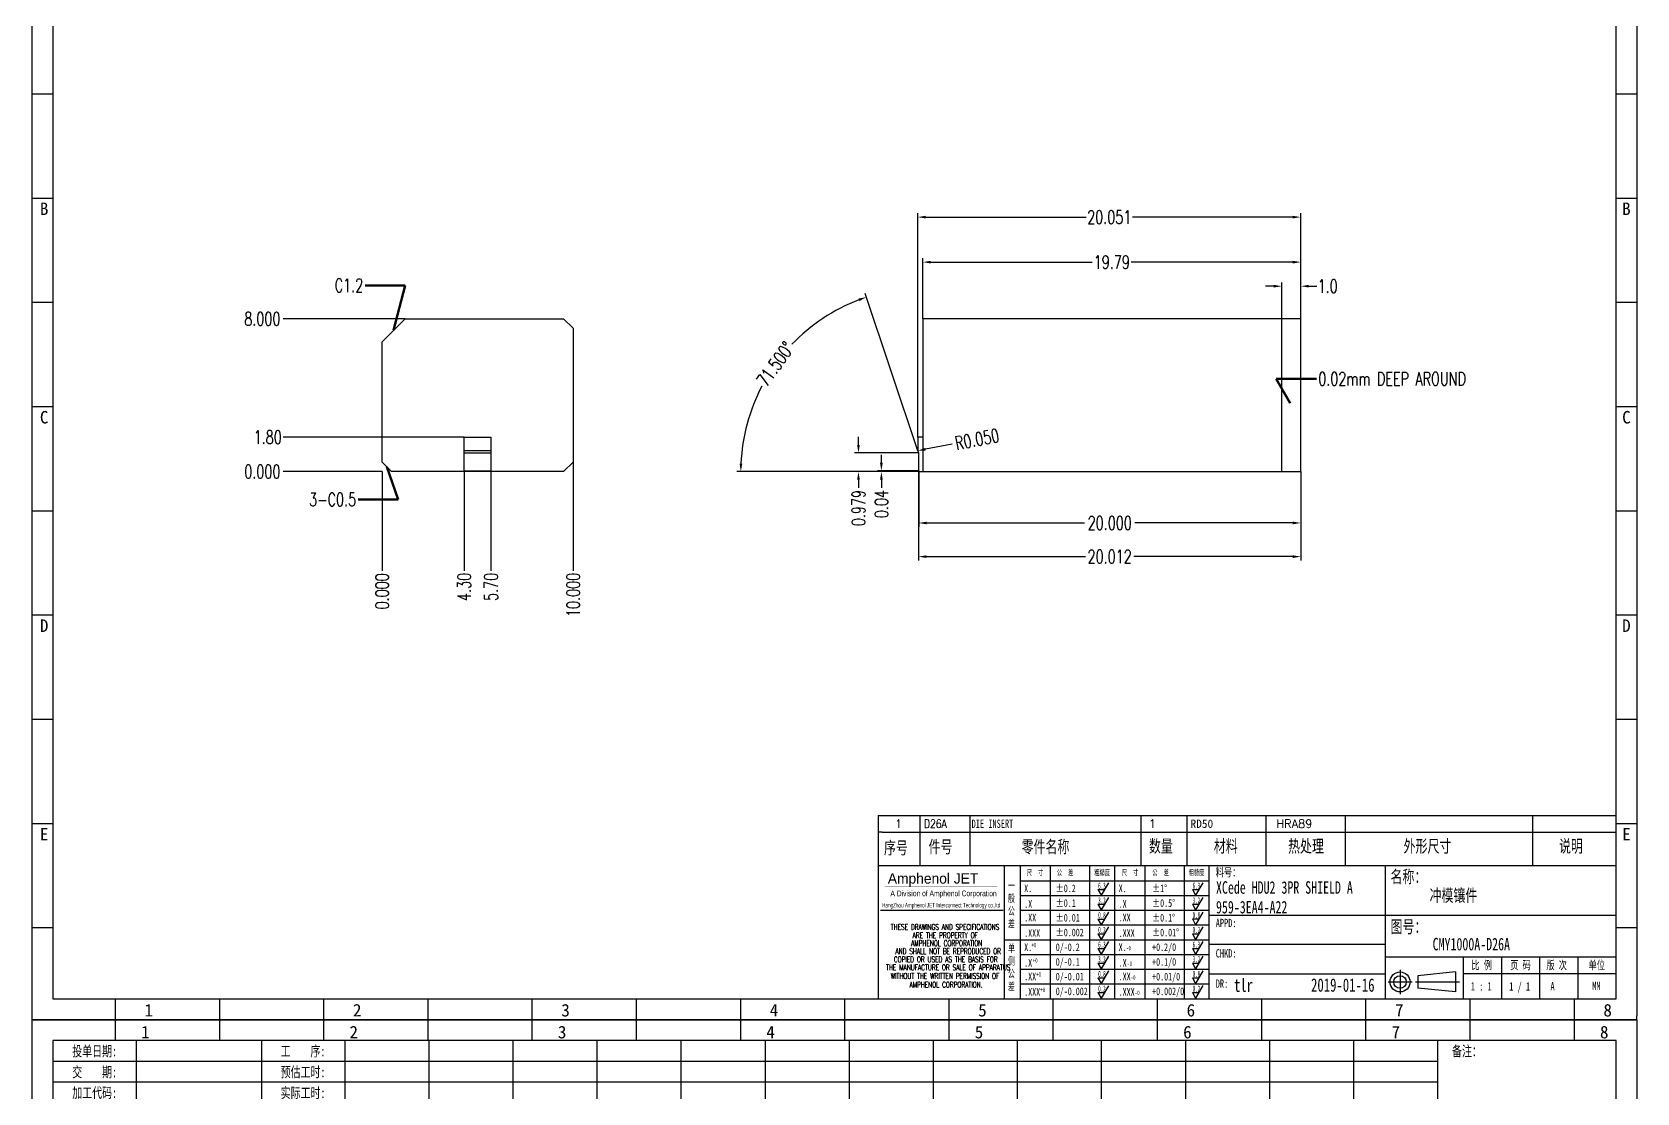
# Model space of a CAD drawing. Header units: millimetres. Extents: x -2852 to 5627, y -2271 to 1849.
# Drawn here: x -2097.1 to -2013.1, y 47.3 to 102.8 of the extents above; entities that cross this region are included whole.
import ezdxf
from ezdxf.enums import TextEntityAlignment as Align

# ---------------------------------------------------------------- set-up
doc = ezdxf.new("R2010")
doc.units = ezdxf.units.MM
doc.header["$PDSIZE"] = 3
for name, color, linetype in [('1', 7, 'Continuous'), ('41', 1, 'Continuous'), ('D03', 7, 'Continuous')]:
    doc.layers.add(name, color=color, linetype=linetype)
doc.styles.add('CH', font='仿宋_GB2312_0.ttf')
doc.styles.add('jet02', font='simplex.shx', dxfattribs={"width": 0.7})
doc.styles.add('SIMPLEX', font='SIMPLEX')
doc.styles.get("Standard").update_dxf_attribs({"font": '仿宋_GB2312_0.ttf', "width": 0.7})
doc.styles.add('TEXTSTYLE_1', font='TRIUMB.TTF')
doc.styles.add('TEXTSTYLE_2', font='TRIUM.TTF')
doc.styles.add('tk', font='', dxfattribs={"width": 0.7})
doc.styles.add('tk 2', font='仿宋_GB2312_0.ttf', dxfattribs={"width": 0.65})
doc.styles.add('tk 4', font='simplex.shx', dxfattribs={"width": 0.65, "bigfont": 'bigfont.shx'})
doc.styles.get('tk').set_extended_font_data('NSimSun')
doc.dimstyles.new('jet02', dxfattribs={"dimtxt": 3.5, "dimasz": 2.1, "dimexe": 1, "dimexo": 0, "dimgap": 0.5, "dimtad": 0, "dimtoh": 1, "dimdec": 3, "dimzin": 9, "dimdsep": 46, "dimtxsty": 'jet02', "dimcen": 0, "dimclrt": 256, "dimazin": 2, "dimtfac": 1, "dimtdec": 3, "dimtofl": 0, "dimtmove": 0, "dimatfit": 1, "dimfxl": 0, "dimarcsym": 0})

# ---------------------------------------------------------------- blocks, each defined once
blk = doc.blocks.new('A3-N')
at = {"layer": '1', "color": 1}
for p, q in [((0, 0), (0, 296.73)), ((0, 296.73), (420, 296.73)), ((21.82, 291.27), (21.82, 296.73)), ((49.09, 291.27), (49.09, 296.73)), ((76.36, 291.27), (76.36, 296.73)), ((103.64, 291.27), (103.64, 296.73)), ((103.64, 291.27), (103.64, 296.73)), ((103.64, 291.27), (103.64, 296.73)), ((130.91, 291.27), (130.91, 296.73)), ((158.18, 291.27), (158.18, 296.73)), ((185.45, 291.27), (185.45, 296.73)), ((212.73, 291.27), (212.73, 296.73)), ((240, 291.27), (240, 296.73)), ((267.27, 291.27), (267.27, 296.73)), ((294.55, 291.27), (294.55, 296.73)), ((321.82, 291.27), (321.82, 296.73)), ((349.09, 291.27), (349.09, 296.73)), ((376.36, 291.27), (376.36, 296.73)), ((403.64, 291.27), (403.64, 296.73)), ((420, 296.73), (420, 1)), ((5.45, 269.45), (0, 269.45)), ((420, 269.45), (414.55, 269.45)), ((5.45, 242.18), (0, 242.18)), ((420, 242.18), (414.55, 242.18)), ((5.45, 214.91), (0, 214.91)), ((420, 214.91), (414.55, 214.91)), ((5.45, 187.64), (0, 187.64)), ((420, 187.64), (414.55, 187.64)), ((5.45, 160.36), (0, 160.36)), ((420, 160.36), (414.55, 160.36)), ((5.45, 133.09), (0, 133.09)), ((420, 133.09), (414.55, 133.09)), ((5.45, 105.82), (0, 105.82)), ((420, 105.82), (414.55, 105.82)), ((5.45, 78.55), (0, 78.55)), ((420, 78.55), (414.55, 78.55)), ((5.45, 51.27), (0, 51.27)), ((420, 51.27), (414.55, 51.27)), ((222.45, 49.09), (221.45, 49.09)), ((221.45, 49.09), (221.45, 40.36)), ((222.45, 49.09), (414.55, 49.09)), ((232.36, 49.09), (232.36, 40.36)), ((245.45, 49.09), (245.45, 40.36)), ((290.18, 49.09), (290.18, 40.36)), ((302.18, 49.09), (302.18, 40.36)), ((322.91, 49.09), (322.91, 40.36)), ((343.64, 49.09), (343.64, 40.36)), ((392.73, 40.36), (392.73, 49.09)), ((258.55, 40.36), (258.55, 5.44)), ((266.45, 40.36), (266.45, 5.44)), ((276.78, 40.36), (276.78, 5.45)), ((291.18, 40.36), (291.18, 5.45)), ((301.51, 40.37), (301.51, 5.46)), ((308.01, 40.36), (308.01, 5.45)), ((354.09, 40.36), (354.09, 5.45)), ((308.01, 32.39), (258.55, 32.39)), ((308.01, 28.54), (258.55, 28.54)), ((414.55, 27.27), (308.01, 27.27)), ((5.45, 24), (0, 24)), ((308.01, 24.69), (258.55, 24.69)), ((420, 24), (414.55, 24)), ((308.01, 16.99), (258.55, 16.99)), ((354.09, 19.63), (308.01, 19.63)), ((308.01, 13.14), (258.55, 13.14)), ((414.55, 16.36), (354.09, 16.36)), ((374.55, 16.36), (374.55, 5.45)), ((384.55, 16.36), (384.55, 5.45)), ((394.55, 16.36), (394.55, 5.45)), ((404.55, 16.36), (404.55, 5.45)), ((308.01, 9.29), (258.55, 9.29)), ((308.01, 11.99), (354.09, 11.99)), ((372.51, 12.49), (362.69, 11.5)), ((362.69, 11.5), (362.69, 8.23)), ((372.51, 12.49), (372.51, 7.25)), ((414.55, 12), (374.55, 12)), ((21.82, 0), (21.82, 5.45)), ((49.09, 0), (49.09, 5.45)), ((76.36, 0), (76.36, 5.45)), ((103.64, 0), (103.64, 5.45)), ((130.91, 0), (130.91, 5.45)), ((158.18, 0), (158.18, 5.45)), ((185.45, 0), (185.45, 5.45)), ((212.73, 0), (212.73, 5.45)), ((240, 0), (240, 5.45)), ((267.27, 0), (267.27, 5.45)), ((294.55, 0), (294.55, 5.45)), ((321.82, 0), (321.82, 5.45)), ((349.09, 0), (349.09, 5.45)), ((372.51, 7.25), (362.69, 8.23)), ((376.36, 0), (376.36, 5.45)), ((403.64, 0), (403.64, 5.45)), ((1, 0), (0, 0)), ((420, 0), (1, 0)), ((420, 0), (420, 1))]:
    blk.add_line(p, q, dxfattribs=at)
at = {"layer": '1'}
for p, q in [((414.55, 278.18), (414.55, 284.73)), ((221.45, 40.36), (221.45, 5.45)), ((221.45, 40.36), (414.55, 40.36)), ((221.45, 40.36), (414.55, 40.36)), ((254.41, 40.36), (254.41, 5.45)), ((283.28, 40.36), (283.28, 5.45)), ((308.01, 36.24), (258.55, 36.24)), ((222.08, 28.67), (254.12, 28.67)), ((308.01, 20.84), (254.41, 20.84))]:
    blk.add_line(p, q, dxfattribs=at)
at = {"layer": '1', "color": 1, "ltscale": 0.05}
for p, q in [((278.93, 34.04), (279.79, 32.56)), ((278.93, 34.04), (280.65, 34.04)), ((281.68, 35.84), (279.79, 32.56)), ((303.66, 34.05), (304.52, 32.56)), ((303.66, 34.05), (305.38, 34.05)), ((306.41, 35.84), (304.52, 32.56)), ((278.93, 30.19), (279.79, 28.71)), ((278.93, 30.19), (280.65, 30.19)), ((281.68, 31.99), (279.79, 28.71)), ((303.66, 30.2), (305.38, 30.2)), ((303.66, 30.2), (304.52, 28.71)), ((306.41, 31.99), (304.52, 28.71)), ((278.93, 26.34), (279.79, 24.86)), ((278.93, 26.34), (280.65, 26.34)), ((281.68, 28.14), (279.79, 24.86)), ((303.66, 26.35), (304.52, 24.86)), ((303.66, 26.35), (305.38, 26.35)), ((306.41, 28.14), (304.52, 24.86)), ((278.93, 22.49), (280.65, 22.49)), ((278.93, 22.49), (279.79, 21.01)), ((281.68, 24.29), (279.79, 21.01)), ((303.66, 22.5), (305.38, 22.5)), ((303.66, 22.5), (304.52, 21.01)), ((306.41, 24.29), (304.52, 21.01)), ((278.93, 18.66), (279.79, 17.17)), ((278.93, 18.66), (280.65, 18.66)), ((281.68, 20.45), (279.79, 17.17)), ((303.66, 18.66), (304.52, 17.18)), ((303.66, 18.66), (305.38, 18.66)), ((306.41, 20.46), (304.52, 17.18)), ((278.93, 14.81), (280.65, 14.81)), ((278.93, 14.81), (279.79, 13.32)), ((281.68, 16.6), (279.79, 13.32)), ((281.68, 12.75), (279.79, 9.47)), ((303.66, 14.81), (305.38, 14.81)), ((303.66, 14.81), (304.52, 13.33)), ((306.41, 16.61), (304.52, 13.33)), ((306.41, 12.76), (304.52, 9.48)), ((278.93, 10.96), (279.79, 9.47)), ((278.93, 10.96), (280.65, 10.96)), ((281.68, 8.9), (279.79, 5.62)), ((303.66, 10.96), (304.52, 9.48)), ((303.66, 10.96), (305.38, 10.96)), ((306.41, 8.91), (304.52, 5.63)), ((278.93, 7.11), (279.79, 5.62)), ((278.93, 7.11), (280.65, 7.11)), ((303.66, 7.11), (305.38, 7.11)), ((303.66, 7.11), (304.52, 5.63))]:
    blk.add_line(p, q, dxfattribs=at)
at = {"layer": '1', "color": 1, "ltscale": 0.1}
for p, q in [((358.01, 13.02), (358.01, 6.71)), ((354.86, 9.87), (361.17, 9.87)), ((362.03, 9.87), (373.54, 9.87))]:
    blk.add_line(p, q, dxfattribs=at)
at = {"layer": '1'}
blk.add_lwpolyline([(221.45, 5.45), (414.55, 5.45), (414.55, 291.27), (5.45, 291.27), (5.45, 5.45), (414.55, 5.45)], dxfattribs=at)
at = {"layer": '1', "color": 7, "linetype": 'Continuous', "const_width": 0.123}
blk.add_lwpolyline([(223.11, 34.74), (252.6, 34.76)], dxfattribs=at)
at = {"layer": '1', "color": 1}
for radius in [2.62, 1.64]:
    blk.add_circle((358.01, 9.87), radius, dxfattribs=at)
at = {"layer": '41'}
for p, q in [((27.27, 291.27), (27.27, 269.45)), ((60, 291.27), (60, 269.45)), ((81.82, 291.27), (81.82, 269.45)), ((103.82, 291.27), (103.82, 269.45)), ((125.82, 291.27), (125.82, 269.45)), ((147.82, 291.27), (147.82, 269.45)), ((169.82, 291.27), (169.82, 269.45)), ((191.82, 291.27), (191.82, 269.45)), ((213.82, 291.27), (213.82, 269.45)), ((235.82, 291.27), (235.82, 269.45)), ((257.82, 291.27), (257.82, 269.45)), ((279.82, 291.27), (279.82, 269.45)), ((301.82, 291.27), (301.82, 269.45)), ((323.82, 291.27), (323.82, 269.45)), ((345.82, 291.27), (345.82, 269.45)), ((367.82, 291.27), (367.82, 269.45)), ((367.82, 285.82), (5.45, 285.82)), ((367.82, 280.36), (5.45, 280.36)), ((367.82, 274.91), (5.45, 274.91)), ((414.55, 269.45), (5.45, 269.45))]:
    blk.add_line(p, q, dxfattribs=at)
at = {"layer": '1', "color": 1}
for s, p in [('1', (29.64, 295.11)), ('2', (84.18, 295.11)), ('3', (138.73, 295.11)), ('4', (193.27, 295.11)), ('5', (247.82, 295.11)), ('6', (302.36, 295.11)), ('7', (356.91, 295.11)), ('8', (411.45, 295.11)), ('1', (30.53, 4.11)), ('2', (85.08, 4.11)), ('3', (139.62, 4.11)), ('4', (194.17, 4.11)), ('5', (248.72, 4.11)), ('6', (303.26, 4.11)), ('7', (357.81, 4.11)), ('8', (412.35, 4.11))]:
    blk.add_text(s, height=3.27, dxfattribs=at).set_placement(p, align=Align.TOP_CENTER)
at = {"layer": '1', "style": 'tk', "width": 0.7}
for s, p in [('投单日期:', (16.36, 288.55)), ('工    序:', (70.91, 288.55)), ('备注：', (375.51, 288.55)), ('交    期:', (16.36, 283.09)), ('预估工时:', (70.91, 283.09)), ('加工代码:', (16.36, 277.64)), ('实际工时:', (70.91, 277.64)), ('数    量:', (16.36, 272.18)), ('工序交期:', (70.91, 272.18))]:
    blk.add_text(s, height=2.727, dxfattribs=at).set_placement(p, align=Align.MIDDLE)
at = {"layer": '1', "color": 1}
for s, p in [('A', (2.04, 268.36)), ('B', (2.04, 213.82)), ('C', (2.04, 159.27)), ('D', (2.04, 104.73)), ('E', (2.04, 50.18))]:
    blk.add_text(s, height=3.27, dxfattribs=at).set_placement(p, align=Align.TOP_LEFT)
for s, p in [('A', (418.37, 268.36)), ('B', (418.37, 213.82)), ('C', (418.37, 159.27)), ('D', (418.37, 104.73)), ('E', (418.37, 50.18))]:
    blk.add_text(s, height=3.27, dxfattribs=at).set_placement(p, align=Align.TOP_RIGHT)
at = {"layer": '1', "color": 1, "style": 'tk 2', "width": 0.7}
for s, height, p in [('序号', 3.273, (222.96, 43.34)), ('件号', 3.273, (234.62, 43.61)), ('零件名称', 3.273, (258.97, 43.61)), ('数量', 3.273, (292.3, 43.78)), ('材料', 3.273, (309.27, 43.78)), ('热处理', 3.273, (328.71, 43.78)), ('外形尺寸', 3.273, (358.94, 43.78)), ('说明', 3.273, (399.61, 43.78)), ('料号：', 2.182, (309.77, 37.46)), ('名称：', 3.273, (355.52, 35.79)), ('图号：', 3.273, (355.52, 22.7)), ('比 例', 2.182, (376.69, 13.18)), ('页 码', 2.182, (386.85, 13.18)), ('版 次', 2.182, (396.31, 13.18)), ('单位', 2.182, (407.35, 13.18))]:
    blk.add_text(s, height=height, dxfattribs=at).set_placement(p)
at = {"layer": '1', "color": 7, "linetype": 'Continuous', "style": 'TEXTSTYLE_1'}
blk.add_text('Amphenol JET', height=2.7, dxfattribs=at).set_placement((223.96, 35.61))
at = {"layer": '1', "color": 7, "linetype": 'Continuous'}
for s, height, style, width, p in [('A Division of Amphenol Corporation', 1.5, 'TEXTSTYLE_2', 0.7, (224.64, 32.29)), ('HangZhou Amphenol JET Interconnect Technology co.,ltd ', 1.2, 'TEXTSTYLE_2', 0.6, (222.47, 29.36)), ('THESE DRAWINGS AND SPECIFICATIONS', 1.5, 'tk 4', 0.6, (224.73, 23.52)), ('ARE THE PROPERTY OF', 1.5, 'tk 4', 0.6, (230.45, 21.35)), ('AND SHALL NOT BE REPRODUCED OR', 1.5, 'tk 4', 0.6, (225.95, 17.17)), ('AMPHENOL CORPORATION', 1.5, 'tk 4', 0.6, (230.04, 19.27)), ('THE MANUFACTURE OR SALE OF APPARATUS', 1.5, 'tk 4', 0.6, (223.5, 12.92)), ('COPIED OR USED AS THE BASIS FOR', 1.5, 'tk 4', 0.6, (225.54, 15.02)), ('WITHOUT THE WRITTEN PERMISSION OF', 1.5, 'tk 4', 0.6, (224.73, 10.67)), ('AMPHENOL CORPORATION.', 1.5, 'tk 4', 0.6, (229.63, 8.4))]:
    blk.add_text(s, height=height, dxfattribs=dict(at, style=style, width=width)).set_placement(p)
at = {"layer": '1', "color": 1, "style": 'tk 2', "width": 0.7}
for s, p in [('X.', (259.64, 34.37)), ('%%P0.2', (267.9, 34.37)), ('X.', (284.37, 34.37)), ('%%P1%%D', (293.12, 34.37)), ('.X', (259.64, 30.28)), ('%%P0.1', (267.9, 30.52)), ('.X', (284.37, 30.28)), ('%%P0.5%%D', (293.12, 30.52)), ('.XX', (259.64, 26.71)), ('%%P0.01', (267.9, 26.67)), ('.XX', (284.37, 26.71)), ('%%P0.1%%D', (293.12, 26.67)), ('.XXX', (259.64, 22.68)), ('%%P0.002', (267.9, 22.82)), ('.XXX', (284.37, 22.68)), ('%%P0.01%%D', (293.12, 22.82)), ('X.', (259.64, 18.97)), ('0/-0.2', (267.9, 18.97)), ('X.', (284.37, 18.97)), ('+0.2/0', (293.12, 18.97)), ('.X', (259.64, 14.88)), ('0/-0.1', (267.9, 15.12)), ('.X', (284.37, 14.88)), ('+0.1/0', (293.12, 15.12)), ('.XX', (259.64, 11.31)), ('0/-0.01', (267.9, 11.27)), ('0/-0.002', (267.9, 7.42)), ('.XX', (284.37, 11.31)), ('+0.01/0', (293.12, 11.27)), ('+0.002/0', (293.12, 7.42)), ('.XXX', (259.64, 7.28)), ('.XXX', (284.37, 7.28))]:
    blk.add_text(s, height=2, dxfattribs=at).set_placement(p, align=Align.MIDDLE_LEFT)
at = {"layer": '1', "color": 1, "ltscale": 0.05, "style": 'tk 2', "width": 0.5}
for s, p in [('6.3', (279.01, 34.26)), ('6.3', (303.74, 34.27)), ('3.2', (279.01, 30.41)), ('3.2', (303.74, 30.42)), ('0.8', (279.01, 26.56)), ('0.8', (303.74, 26.57)), ('0.2', (279.01, 22.71)), ('0.2', (303.74, 22.72)), ('6.3', (279.01, 18.87)), ('6.3', (303.74, 18.88)), ('3.2', (279.01, 15.02)), ('0.8', (279.01, 11.17)), ('3.2', (303.74, 15.03)), ('0.8', (303.74, 11.18)), ('0.2', (279.01, 7.32)), ('0.2', (303.74, 7.33))]:
    blk.add_text(s, height=1.6, dxfattribs=at).set_placement(p)
at = {"layer": '1', "style": 'tk 2', "width": 0.7}
for s, p in [('APPD:', (309.77, 24.21)), ('CHKD:', (309.77, 16.27)), ('DR:', (309.77, 8.35))]:
    blk.add_text(s, height=2.182, dxfattribs=at).set_placement(p)
at = {"layer": '1', "color": 7, "style": 'tk 2', "width": 0.7}
blk.add_text('MM', height=2.182, dxfattribs=at).set_placement((408.31, 7.75))
at = {"layer": '1', "color": 1, "ltscale": 0.05, "char_height": 1.5, "width": 6.3627, "attachment_point": 1, "style": 'tk 2'}
for s, insert in [('尺  寸', (260.31, 39.25)), ('公  差', (268.17, 39.25)), ('粗糙度', (277.98, 39.25)), ('尺  寸', (285.2, 39.25)), ('公  差', (293.18, 39.25)), ('粗糙度', (302.71, 39.26))]:
    blk.add_mtext(s, dxfattribs=dict(at, insert=insert))
at = {"layer": '1', "ltscale": 0.05, "char_height": 2, "width": 2.5195, "attachment_point": 1, "style": 'tk 2'}
for s, insert in [('一般公差', (255.39, 36.11)), ('单侧公差', (255.39, 19.71))]:
    blk.add_mtext(s, dxfattribs=dict(at, insert=insert))
at = {"layer": '1', "color": 1, "ltscale": 0.05, "char_height": 1.2, "width": 5.1396, "attachment_point": 1, "line_spacing_factor": 0.8, "style": 'tk 2'}
for s, insert in [('+0', (261.58, 20.13)), ('-0', (286.31, 19.33)), ('+0', (261.88, 16.09)), ('-0', (286.61, 15.29)), ('+0', (262.79, 12.45)), ('+0', (263.87, 8.44)), ('-0', (287.51, 11.65)), ('-0', (288.59, 7.64))]:
    blk.add_mtext(s, dxfattribs=dict(at, insert=insert))
at = {"layer": '1', "style": 'tk 2', "width": 0.7}
for tag, p in [('PATR-NO1', (309.84, 32.96)), ('TITLE', (365.74, 30.9)), ('PATR-NO2', (309.84, 27.81)), ('DWG-NO:', (366.54, 18.14))]:
    blk.add_attdef(tag, p, '', height=3.27, dxfattribs=at)
at = {"layer": '1', "color": 1, "style": 'tk 2', "width": 0.7}
for tag, p in [('DRAW', (314.55, 7.27)), ('DATE', (334.72, 7.32))]:
    blk.add_attdef(tag, p, '', height=3.49, dxfattribs=at)
at = {"layer": '1', "style": 'tk 2', "width": 0.7}
for tag, p in [('SCALE', (376.55, 8.73)), ('SHEET', (386.6, 8.72)), ('REV', (397.38, 8.73))]:
    blk.add_attdef(tag, text='', height=2.18, dxfattribs=at).set_placement(p, align=Align.MIDDLE_LEFT)
blk = doc.blocks.new('FB3')
at = {"layer": '1', "color": 1}
for p, q in [((0, 4.36), (193.09, 4.36)), ((0, 4.36), (0, 0)), ((10.91, 4.36), (10.91, 0)), ((24, 4.36), (24, 0)), ((68.73, 4.36), (68.73, 0)), ((80.73, 4.36), (80.73, 0)), ((101.45, 4.36), (101.45, 0)), ((122.18, 4.36), (122.18, 0)), ((171.27, 0), (171.27, 4.36))]:
    blk.add_line(p, q, dxfattribs=at)
at = {"layer": '1'}
for tag, style, p in [('ITEM', 'SIMPLEX', (4.36, 2.18)), ('PARTNO', 'SIMPLEX', (12, 2.18)), ('QTY', 'SIMPLEX', (74.18, 2.18)), ('MATL', 'CH', (81.72, 2.18)), ('FINISH', 'SIMPLEX', (104.17, 2.18)), ('SPEC', 'SIMPLEX', (130.91, 2.18)), ('REMARK', 'SIMPLEX', (174.06, 2.18))]:
    blk.add_attdef(tag, text='', height=2.18, dxfattribs=dict(at, style=style)).set_placement(p, align=Align.MIDDLE_LEFT)
at = {"layer": '1', "style": 'tk', "width": 0.7}
blk.add_attdef('DIE', text='', height=2.18, dxfattribs=at).set_placement((24.43, 2.18), align=Align.MIDDLE_LEFT)
blk = doc.blocks.new('*D1300')
at = {"layer": '41', "ltscale": 0.05}
blk.add_line((-1163.546, -2372.625), (-1168.732, -2372.625), dxfattribs=at)
at = {"layer": 'Defpoints', "color": 0, "ltscale": 0.05}
for p in [(-1168.732, -2372.625), (-1163.546, -2372.625), (-1163.546, -2372.625)]:
    blk.add_point(p, dxfattribs=at)
at = {"layer": '41', "ltscale": 0.05, "insert": (-1169.812, -2372.625), "char_height": 0.7, "attachment_point": 5, "style": 'jet02'}
blk.add_mtext('0.000', dxfattribs=at)
blk = doc.blocks.new('*D1301')
at = {"layer": '41', "ltscale": 0.05}
blk.add_line((-1159.246, -2370.825), (-1168.732, -2370.825), dxfattribs=at)
at = {"layer": 'Defpoints', "color": 0, "ltscale": 0.05}
for p in [(-1168.732, -2370.825), (-1159.246, -2370.825), (-1163.546, -2372.625)]:
    blk.add_point(p, dxfattribs=at)
at = {"layer": '41', "ltscale": 0.05, "insert": (-1169.532, -2370.825), "char_height": 0.7, "attachment_point": 5, "style": 'jet02'}
blk.add_mtext('1.80', dxfattribs=at)
blk = doc.blocks.new('*D1302')
at = {"layer": '41', "ltscale": 0.05}
blk.add_line((-1162.346, -2364.625), (-1168.732, -2364.625), dxfattribs=at)
at = {"layer": 'Defpoints', "color": 0, "ltscale": 0.05}
for p in [(-1168.732, -2364.625), (-1162.346, -2364.625), (-1163.546, -2372.625)]:
    blk.add_point(p, dxfattribs=at)
at = {"layer": '41', "ltscale": 0.05, "insert": (-1169.812, -2364.625), "char_height": 0.7, "attachment_point": 5, "style": 'jet02'}
blk.add_mtext('8.000', dxfattribs=at)
blk = doc.blocks.new('*D1303')
at = {"layer": '41', "ltscale": 0.05}
blk.add_line((-1163.546, -2372.625), (-1163.546, -2377.811), dxfattribs=at)
at = {"layer": 'Defpoints', "color": 0, "ltscale": 0.05}
for p in [(-1163.546, -2372.625), (-1163.546, -2372.625), (-1163.546, -2377.811)]:
    blk.add_point(p, dxfattribs=at)
at = {"layer": '41', "ltscale": 0.05, "insert": (-1163.546, -2378.891), "char_height": 0.7, "attachment_point": 5, "rotation": 90, "style": 'jet02'}
blk.add_mtext('0.000', dxfattribs=at)
blk = doc.blocks.new('*D1304')
at = {"layer": '41', "ltscale": 0.05}
blk.add_line((-1159.246, -2372.625), (-1159.246, -2377.811), dxfattribs=at)
at = {"layer": 'Defpoints', "color": 0, "ltscale": 0.05}
for p in [(-1163.546, -2372.625), (-1159.246, -2372.625), (-1159.246, -2377.811)]:
    blk.add_point(p, dxfattribs=at)
at = {"layer": '41', "ltscale": 0.05, "insert": (-1159.246, -2378.657), "char_height": 0.7, "attachment_point": 5, "rotation": 90, "style": 'jet02'}
blk.add_mtext('4.30', dxfattribs=at)
blk = doc.blocks.new('*D1305')
at = {"layer": '41', "ltscale": 0.05}
blk.add_line((-1157.846, -2372.625), (-1157.846, -2377.811), dxfattribs=at)
at = {"layer": 'Defpoints', "color": 0, "ltscale": 0.05}
for p in [(-1163.546, -2372.625), (-1157.846, -2372.625), (-1157.846, -2377.811)]:
    blk.add_point(p, dxfattribs=at)
at = {"layer": '41', "ltscale": 0.05, "insert": (-1157.846, -2378.657), "char_height": 0.7, "attachment_point": 5, "rotation": 90, "style": 'jet02'}
blk.add_mtext('5.70', dxfattribs=at)
blk = doc.blocks.new('*D1306')
at = {"layer": '41', "ltscale": 0.05}
blk.add_line((-1153.546, -2372.125), (-1153.546, -2377.811), dxfattribs=at)
at = {"layer": 'Defpoints', "color": 0, "ltscale": 0.05}
for p in [(-1153.546, -2372.125), (-1163.546, -2372.625), (-1153.546, -2377.811)]:
    blk.add_point(p, dxfattribs=at)
at = {"layer": '41', "ltscale": 0.05, "insert": (-1153.546, -2379.077), "char_height": 0.7, "attachment_point": 5, "rotation": 90, "style": 'jet02'}
blk.add_mtext('10.000', dxfattribs=at)
blk = doc.blocks.new('*D1307')
at = {"layer": '41', "ltscale": 0.05}
for p, q in [((-1135.459, -2372.625), (-1135.459, -2375.513)), ((-1115.459, -2372.625), (-1115.459, -2375.513)), ((-1135.039, -2375.313), (-1126.772, -2375.313)), ((-1115.879, -2375.313), (-1124.145, -2375.313))]:
    blk.add_line(p, q, dxfattribs=at)
for points in [[(-1135.039, -2375.243), (-1135.039, -2375.383), (-1135.459, -2375.313)], [(-1115.879, -2375.243), (-1115.879, -2375.383), (-1115.459, -2375.313)]]:
    blk.add_solid(points, dxfattribs=at)
at = {"layer": 'Defpoints', "color": 0, "ltscale": 0.05}
for p in [(-1135.459, -2372.625), (-1115.459, -2372.625), (-1115.459, -2375.313)]:
    blk.add_point(p, dxfattribs=at)
at = {"layer": '41', "ltscale": 0.05, "insert": (-1125.459, -2375.313), "char_height": 0.7, "attachment_point": 5, "style": 'jet02'}
blk.add_mtext('20.000', dxfattribs=at)
blk = doc.blocks.new('*D1308')
at = {"layer": '41', "ltscale": 0.05}
for p, q in [((-1116.459, -2364.625), (-1116.459, -2362.721)), ((-1115.459, -2364.625), (-1115.459, -2362.721)), ((-1116.879, -2362.921), (-1117.299, -2362.921)), ((-1115.039, -2362.921), (-1114.619, -2362.921))]:
    blk.add_line(p, q, dxfattribs=at)
for points in [[(-1116.879, -2362.851), (-1116.879, -2362.991), (-1116.459, -2362.921)], [(-1115.039, -2362.851), (-1115.039, -2362.991), (-1115.459, -2362.921)]]:
    blk.add_solid(points, dxfattribs=at)
at = {"layer": 'Defpoints', "color": 0, "ltscale": 0.05}
for p in [(-1115.459, -2362.921), (-1116.459, -2364.625), (-1115.459, -2364.625)]:
    blk.add_point(p, dxfattribs=at)
at = {"layer": '41', "ltscale": 0.05, "insert": (-1114.052, -2362.921), "char_height": 0.7, "attachment_point": 5, "style": 'jet02'}
blk.add_mtext('1.0', dxfattribs=at)
blk = doc.blocks.new('*D1309')
at = {"layer": '41', "ltscale": 0.05}
for p, q in [((-1135.244, -2364.625), (-1135.244, -2361.462)), ((-1134.824, -2361.662), (-1126.373, -2361.662)), ((-1115.879, -2361.662), (-1124.33, -2361.662)), ((-1115.459, -2364.625), (-1115.459, -2361.462))]:
    blk.add_line(p, q, dxfattribs=at)
for points in [[(-1134.824, -2361.592), (-1134.824, -2361.732), (-1135.244, -2361.662)], [(-1115.879, -2361.592), (-1115.879, -2361.732), (-1115.459, -2361.662)]]:
    blk.add_solid(points, dxfattribs=at)
at = {"layer": 'Defpoints', "color": 0, "ltscale": 0.05}
for p in [(-1135.244, -2361.662), (-1135.244, -2364.625), (-1115.459, -2364.625)]:
    blk.add_point(p, dxfattribs=at)
at = {"layer": '41', "ltscale": 0.05, "insert": (-1125.351, -2361.662), "char_height": 0.7, "attachment_point": 5, "style": 'jet02'}
blk.add_mtext('19.79', dxfattribs=at)
blk = doc.blocks.new('*D4002')
at = {"layer": '41', "ltscale": 0.05}
for p, q in [((-2050.717, 81.605), (-2050.717, 93.324)), ((-2030.666, 87.805), (-2030.666, 93.324)), ((-2050.297, 93.124), (-2041.9, 93.124)), ((-2031.086, 93.124), (-2039.483, 93.124))]:
    blk.add_line(p, q, dxfattribs=at)
for points in [[(-2050.297, 93.194), (-2050.297, 93.054), (-2050.717, 93.124)], [(-2031.086, 93.194), (-2031.086, 93.054), (-2030.666, 93.124)]]:
    blk.add_solid(points, dxfattribs=at)
at = {"layer": 'Defpoints', "color": 0, "ltscale": 0.05}
for p in [(-2030.666, 93.124), (-2030.666, 87.805), (-2050.717, 81.605)]:
    blk.add_point(p, dxfattribs=at)
at = {"layer": '41', "ltscale": 0.05, "insert": (-2040.692, 93.124), "char_height": 0.7, "attachment_point": 5, "style": 'jet02'}
blk.add_mtext('20.051', dxfattribs=at)
blk = doc.blocks.new('*D4007')
at = {"layer": '41', "ltscale": 0.05}
for p, q in [((-2050.678, 79.845), (-2050.678, 75.156)), ((-2030.666, 79.805), (-2030.666, 75.156)), ((-2050.258, 75.356), (-2041.939, 75.356)), ((-2031.086, 75.356), (-2039.406, 75.356))]:
    blk.add_line(p, q, dxfattribs=at)
for points in [[(-2050.258, 75.426), (-2050.258, 75.286), (-2050.678, 75.356)], [(-2031.086, 75.426), (-2031.086, 75.286), (-2030.666, 75.356)]]:
    blk.add_solid(points, dxfattribs=at)
at = {"layer": 'Defpoints', "color": 0, "ltscale": 0.05}
for p in [(-2050.678, 79.845), (-2030.666, 79.805), (-2030.666, 75.356)]:
    blk.add_point(p, dxfattribs=at)
at = {"layer": '41', "ltscale": 0.05, "insert": (-2040.672, 75.356), "char_height": 0.7, "attachment_point": 5, "style": 'jet02'}
blk.add_mtext('20.012', dxfattribs=at)
blk = doc.blocks.new('*D4005')
at = {"layer": '41', "ltscale": 0.05}
for p, q in [((-2053.82, 81.205), (-2053.82, 81.625)), ((-2050.678, 80.785), (-2054.02, 80.785)), ((-2050.666, 79.805), (-2054.02, 79.805)), ((-2053.82, 79.385), (-2053.82, 78.965))]:
    blk.add_line(p, q, dxfattribs=at)
for points in [[(-2053.89, 81.205), (-2053.75, 81.205), (-2053.82, 80.785)], [(-2053.89, 79.385), (-2053.75, 79.385), (-2053.82, 79.805)]]:
    blk.add_solid(points, dxfattribs=at)
at = {"layer": 'Defpoints', "color": 0, "ltscale": 0.05}
for p in [(-2050.678, 80.785), (-2053.82, 79.805), (-2050.666, 79.805)]:
    blk.add_point(p, dxfattribs=at)
at = {"layer": '41', "ltscale": 0.05, "insert": (-2053.82, 77.897), "char_height": 0.7, "attachment_point": 5, "rotation": 90, "style": 'jet02'}
blk.add_mtext('0.979', dxfattribs=at)
blk = doc.blocks.new('*D4006')
at = {"layer": '41', "ltscale": 0.05}
for p, q in [((-2052.619, 80.265), (-2052.619, 80.685)), ((-2050.678, 79.845), (-2052.819, 79.845)), ((-2050.666, 79.805), (-2052.819, 79.805)), ((-2052.619, 79.385), (-2052.619, 78.965))]:
    blk.add_line(p, q, dxfattribs=at)
for points in [[(-2052.689, 80.265), (-2052.549, 80.265), (-2052.619, 79.845)], [(-2052.689, 79.385), (-2052.549, 79.385), (-2052.619, 79.805)]]:
    blk.add_solid(points, dxfattribs=at)
at = {"layer": 'Defpoints', "color": 0, "ltscale": 0.05}
for p in [(-2052.619, 79.805), (-2050.678, 79.845), (-2050.666, 79.805)]:
    blk.add_point(p, dxfattribs=at)
at = {"layer": '41', "ltscale": 0.05, "insert": (-2052.619, 78.107), "char_height": 0.7, "attachment_point": 5, "rotation": 90, "style": 'jet02'}
blk.add_mtext('0.04', dxfattribs=at)
blk = doc.blocks.new('*D4003')
at = {"layer": '41', "ltscale": 0.05}
for p, q in [((-2050.714, 80.893), (-2053.469, 89.125)), ((-2050.666, 79.805), (-2060.178, 79.805))]:
    blk.add_line(p, q, dxfattribs=at)
for start, end in [(110.99956, 136.19979), (152.30021, 177.50044)]:
    blk.add_arc((-2050.35, 79.805), 9.628, start, end, dxfattribs=at)
for points in [[(-2053.824, 88.86), (-2053.777, 88.728), (-2053.405, 88.936)], [(-2059.899, 80.223), (-2060.039, 80.227), (-2059.978, 79.805)]]:
    blk.add_solid(points, dxfattribs=at)
at = {"layer": 'Defpoints', "color": 0, "ltscale": 0.05}
for p in [(-2056.834, 86.923), (-2050.714, 80.893), (-2050.678, 80.785), (-2050.666, 79.805), (-2030.666, 79.805)]:
    blk.add_point(p, dxfattribs=at)
at = {"layer": '41', "ltscale": 0.05, "insert": (-2058.164, 85.43), "char_height": 0.7, "attachment_point": 5, "rotation": 54.25, "style": 'jet02'}
blk.add_mtext('71.500°', dxfattribs=at)
blk = doc.blocks.new('*D4004')
at = {"layer": '41', "ltscale": 0.05}
blk.add_line((-2048.912, 81.248), (-2050.304, 80.979), dxfattribs=at)
blk.add_solid([(-2050.317, 81.048), (-2050.29, 80.911), (-2050.716, 80.9)], dxfattribs=at)
at = {"layer": 'Defpoints', "color": 0, "ltscale": 0.05}
for p in [(-2050.716, 80.9), (-2050.667, 80.909)]:
    blk.add_point(p, dxfattribs=at)
at = {"layer": '41', "ltscale": 0.05, "insert": (-2047.611, 81.498), "char_height": 0.7, "attachment_point": 5, "rotation": 10.91027, "style": 'jet02'}
blk.add_mtext('R0.050', dxfattribs=at)

msp = doc.modelspace()

# ---------------------------------------------------------------- linework, layer by layer
at = {"layer": '1', "ltscale": 0.05}
for p, q in [((-2074.454, 80.9093), (-2073.054, 80.9093)), ((-2074.454, 80.7846), (-2073.054, 80.7846)), ((-2074.454, 79.8451), (-2073.054, 79.8451))]:
    msp.add_line(p, q, dxfattribs=at)
at = {"layer": 'D03', "ltscale": 0.05}
for p, q in [((-2030.6665, 87.8051), (-2050.4515, 87.8051)), ((-2050.4515, 87.8051), (-2050.4515, 79.8051)), ((-2030.6665, 79.8051), (-2030.6665, 87.8051)), ((-2074.454, 79.8051), (-2074.454, 81.6051)), ((-2074.454, 81.6051), (-2073.054, 81.6051)), ((-2073.054, 81.6051), (-2073.054, 79.8051)), ((-2050.717, 81.6051), (-2050.717, 80.9093)), ((-2050.4515, 81.6051), (-2050.717, 81.6051)), ((-2050.7144, 80.8934), (-2050.678, 80.7846)), ((-2050.678, 80.7846), (-2050.678, 79.8451)), ((-2050.678, 79.8451), (-2050.6665, 79.8451)), ((-2050.6665, 79.8451), (-2050.6665, 79.8051)), ((-2050.6665, 79.8051), (-2030.6665, 79.8051))]:
    msp.add_line(p, q, dxfattribs=at)
at = {"layer": 'D03', "color": 3, "ltscale": 0.05}
msp.add_line((-2031.6665, 79.8051), (-2031.6665, 87.8051), dxfattribs=at)
at = {"layer": 'D03', "ltscale": 0.05}
msp.add_lwpolyline([(-2078.254, 79.8051), (-2078.754, 80.3051), (-2078.754, 86.6051), (-2077.554, 87.8051), (-2069.254, 87.8051), (-2068.754, 87.3051), (-2068.754, 80.3051), (-2069.254, 79.8051)], close=True, dxfattribs=at)
msp.add_arc((-2050.667, 80.9093), 0.05, 180, 198.5, dxfattribs=at)

# ---------------------------------------------------------------- block references
at = {"layer": '1', "ltscale": 0.05, "xscale": 0.2000000000000455, "yscale": 0.2000000000000455, "zscale": 0.2000000000000455}
for p, values in [((-2097.0734, 51.1237), {'DWG-NO:': 'CMY1000A-D26A', 'TITLE': '冲模镶件', 'REV': 'A', 'SHEET': '1 / 1', 'DRAW': 'tlr', 'DATE': '2019-01-16', 'PATR-NO1': 'XCede HDU2 3PR SHIELD A', 'PATR-NO2': '959-3EA4-A22', 'SCALE': '1 : 1'}), ((-2097.0734, -8.2217), {'DWG-NO:': 'CMY1000A-D26B', 'TITLE': '冲模镶件', 'REV': 'A', 'SHEET': '1 / 1', 'DRAW': 'tlr', 'DATE': '2019-01-16', 'PATR-NO1': 'XCede HDU2 3PR SHIELD A', 'PATR-NO2': '959-3EA4-A22', 'SCALE': '1 : 1'})]:
    msp.add_blockref('A3-N', p, dxfattribs=at).add_auto_attribs(values)
at = {"layer": '1', "ltscale": 0.05}
ref = msp.add_blockref('FB3', (-2052.7825, 60.9419), dxfattribs=dict(at, xscale=0.2000000000000455, yscale=0.2000000000000455, zscale=0.2000000000000455))
ref.add_attrib('PARTNO', 'D26A', dxfattribs={"height": 0.43636, "style": 'SIMPLEX', "width": 0.8}).set_placement((-2050.3825, 61.3783), align=Align.MIDDLE_LEFT)
ref.add_attrib('ITEM', '1', dxfattribs={"height": 0.4364, "style": 'SIMPLEX'}).set_placement((-2051.9097, 61.3783), align=Align.MIDDLE_LEFT)
ref.add_attrib('DIE', 'DIE INSERT', dxfattribs={"height": 0.43636, "style": 'tk', "width": 0.7}).set_placement((-2047.8964, 61.3783), align=Align.MIDDLE_LEFT)
ref.add_attrib('QTY', '1', dxfattribs={"height": 0.4364, "style": 'SIMPLEX'}).set_placement((-2038.6226, 61.3783), align=Align.MIDDLE_LEFT)
ref.add_attrib('MATL', 'RD50', dxfattribs={"height": 0.43636, "style": 'CH'}).set_placement((-2036.4393, 61.3783), align=Align.MIDDLE_LEFT)
ref.add_attrib('FINISH', 'HRA89', dxfattribs={"height": 0.43636, "style": 'SIMPLEX'}).set_placement((-2031.9479, 61.3783), align=Align.MIDDLE_LEFT)

# ---------------------------------------------------------------- texts
at = {"layer": '41', "ltscale": 0.05, "char_height": 0.7, "style": 'jet02'}
for s, insert, attachment_point in [('C1.2', (-2079.7444, 89.5526), 6), ('0.02mm DEEP AROUND', (-2029.7501, 84.6626), 4), ('3-C0.5', (-2080.1136, 78.3458), 6)]:
    msp.add_mtext(s, dxfattribs=dict(at, insert=insert, attachment_point=attachment_point))

# ---------------------------------------------------------------- dimensions: what is measured, and where the dimension line sits
at = {"layer": '41', "ltscale": 0.05}
for base, p1, p2, picture, middle in [((-2030.666488854, 93.1236212653), (-2050.7169888548, 81.6051037828), (-2030.666488854, 87.8051037828), '*D4002', (-2040.6917388544, 93.1236212653)), ((-2030.666488854, 75.3563523046), (-2050.6779888548, 79.8451037828), (-2030.666488854, 79.8051037828), '*D4007', (-2040.6722388544, 75.3563523046))]:
    dim = msp.add_linear_dim(base=base, p1=p1, p2=p2, dimstyle='jet02', override={"dimscale": 0.2, "dimtoh": 0, "dimzin": 1, "dimclrd": 256, "dimclre": 256, "dimadec": 3, "dimazin": 0, "dimatfit": 3, "dimlwd": 65535, "dimlwe": 65535}, dxfattribs=at)
    dim.commit()
    dim.dimension.update_dxf_attribs({"geometry": picture, "text_midpoint": middle})
for base, p1, p2, override, picture, middle, set_off in [((-2050.4514888548, 90.7680634325), (-2030.666488854, 87.8051037828), (-2050.4514888548, 87.8051037828), {"dimscale": 0.2, "dimtoh": 0, "dimdec": 2, "dimzin": 1, "dimclrd": 256, "dimclre": 256, "dimazin": 0, "dimatfit": 3, "dimlwd": 65535, "dimlwe": 65535}, '*D1309', (-2040.5589888544, 90.7680634325), (-915.2077048823, 2452.4298167741)), ((-2030.6665, 89.5086), (-2031.6665, 87.8051), (-2030.6665, 87.8051), {"dimscale": 0.2, "dimtoh": 0, "dimdec": 1, "dimzin": 1, "dimclrd": 256, "dimclre": 256, "dimadec": 1, "dimazin": 0, "dimatfit": 3, "dimlwd": 65535, "dimlwe": 65535}, '*D1308', (-2029.2598, 89.5086), (-915.2077, 2452.4298)), ((-2030.6665, 77.117), (-2050.6665, 79.8051), (-2030.6665, 79.8051), {"dimscale": 0.2, "dimtoh": 0, "dimzin": 1, "dimclrd": 256, "dimclre": 256, "dimadec": 3, "dimazin": 0, "dimatfit": 3, "dimlwd": 65535, "dimlwe": 65535}, '*D1307', (-2040.6665, 77.117), (-915.2077, 2452.4298))]:
    dim = msp.add_linear_dim(base=base, p1=p1, p2=p2, dimstyle='jet02', override=override, dxfattribs=at)
    dim.commit()
    dim.dimension.update_dxf_attribs({"geometry": picture, "text_midpoint": middle, "insert": set_off})
dim = msp.add_angular_dim_2l(base=(-2056.834254, 86.922605), line1=((-2050.666489, 79.805104), (-2030.666489, 79.805104)), line2=((-2050.714405, 80.89344), (-2050.677989, 80.784604)), dimstyle='jet02', override={"dimscale": 0.2, "dimtoh": 0, "dimzin": 1, "dimclrd": 256, "dimclre": 256, "dimadec": 3, "dimazin": 0, "dimatfit": 3, "dimlwd": 65535, "dimlwe": 65535}, dxfattribs=at)
dim.commit()
dim.dimension.update_dxf_attribs({"geometry": '*D4003', "text_midpoint": (-2058.164201, 85.430342)})
for feature_location, offset, dtype, origin, override, picture, middle, set_off in [((-2077.554, 87.8051), (-6.3858, 0), 0, (-2078.754, 79.8051), {"dimscale": 0.2, "dimtoh": 0, "dimzin": 1, "dimclrd": 256, "dimclre": 256, "dimadec": 3, "dimazin": 0, "dimatfit": 3, "dimlwd": 65535, "dimlwe": 65535}, '*D1302', (-2085.0198, 87.8051), (-915.2077, 2452.4298)), ((-2074.454, 81.6051), (-9.4858, 0), 0, (-2078.754, 79.8051), {"dimscale": 0.2, "dimtoh": 0, "dimdec": 2, "dimzin": 1, "dimclrd": 256, "dimclre": 256, "dimazin": 0, "dimatfit": 3, "dimlwd": 65535, "dimlwe": 65535}, '*D1301', (-2084.7398, 81.6051), (-915.2077, 2452.4298)), ((-2078.753975883, 79.8051037845), (-5.1858302278, 0), 0, (-2078.753975883, 79.8051037845), {"dimscale": 0.2, "dimtoh": 0, "dimzin": 1, "dimclrd": 256, "dimclre": 256, "dimadec": 3, "dimazin": 0, "dimatfit": 3, "dimlwd": 65535, "dimlwe": 65535}, '*D1300', (-2085.0198061108, 79.8051037845), (-915.2077048823, 2452.4298167741)), ((-2078.753975883, 79.8051037845), (0, -5.1858302278), 1, (-2078.753975883, 79.8051037845), {"dimscale": 0.2, "dimtoh": 0, "dimzin": 1, "dimclrd": 256, "dimclre": 256, "dimadec": 3, "dimazin": 0, "dimatfit": 3, "dimlwd": 65535, "dimlwe": 65535}, '*D1303', (-2078.753975883, 73.5392735567), (-915.2077048823, 2452.4298167741)), ((-2068.754, 80.3051), (0, -5.6858), 1, (-2078.754, 79.8051), {"dimscale": 0.2, "dimtoh": 0, "dimzin": 1, "dimclrd": 256, "dimclre": 256, "dimadec": 3, "dimazin": 0, "dimatfit": 3, "dimlwd": 65535, "dimlwe": 65535}, '*D1306', (-2068.754, 73.3526), (-915.2077, 2452.4298)), ((-2074.454, 79.8051), (0, -5.1858), 1, (-2078.754, 79.8051), {"dimscale": 0.2, "dimtoh": 0, "dimdec": 2, "dimzin": 1, "dimclrd": 256, "dimclre": 256, "dimazin": 0, "dimatfit": 3, "dimlwd": 65535, "dimlwe": 65535}, '*D1304', (-2074.454, 73.7726), (-915.2077, 2452.4298)), ((-2073.054, 79.8051), (0, -5.1858), 1, (-2078.754, 79.8051), {"dimscale": 0.2, "dimtoh": 0, "dimdec": 2, "dimzin": 1, "dimclrd": 256, "dimclre": 256, "dimazin": 0, "dimatfit": 3, "dimlwd": 65535, "dimlwe": 65535}, '*D1305', (-2073.054, 73.7726), (-915.2077, 2452.4298))]:
    dim = msp.add_ordinate_dim(feature_location=feature_location, offset=offset, dtype=dtype, origin=origin, dimstyle='jet02', override=override, dxfattribs=at)
    dim.commit()
    dim.dimension.update_dxf_attribs({"geometry": picture, "text_midpoint": middle, "insert": set_off})
for base, p1, p2, override, picture, middle in [((-2053.8203446681, 79.8051037828), (-2050.6779888548, 80.7846037828), (-2050.6664888548, 79.8051037828), {"dimscale": 0.2, "dimtoh": 0, "dimzin": 1, "dimclrd": 256, "dimclre": 256, "dimadec": 3, "dimazin": 0, "dimatfit": 3, "dimlwd": 65535, "dimlwe": 65535}, '*D4005', (-2053.8203446681, 77.8967704494)), ((-2052.6188, 79.8051), (-2050.678, 79.8451), (-2050.6665, 79.8051), {"dimscale": 0.2, "dimtoh": 0, "dimdec": 2, "dimzin": 1, "dimclrd": 256, "dimclre": 256, "dimazin": 0, "dimatfit": 3, "dimlwd": 65535, "dimlwe": 65535}, '*D4006', (-2052.6188, 78.1068))]:
    dim = msp.add_linear_dim(base=base, p1=p1, p2=p2, angle=90, dimstyle='jet02', override=override, dxfattribs=at)
    dim.commit()
    dim.dimension.update_dxf_attribs({"geometry": picture, "text_midpoint": middle})
dim = msp.add_radius_dim(center=(-2050.667, 80.9093), mpoint=(-2050.7161, 80.8998), dimstyle='jet02', override={"dimscale": 0.2, "dimtoh": 0, "dimzin": 1, "dimclrd": 256, "dimclre": 256, "dimadec": 3, "dimazin": 0, "dimtmove": 1, "dimatfit": 3, "dimlwd": 65535, "dimlwe": 65535}, dxfattribs=at)
dim.commit()
dim.dimension.update_dxf_attribs({"geometry": '*D4004', "text_midpoint": (-2047.6108, 81.4984), "dimtype": 164})

# ---------------------------------------------------------------- leaders
at = {"layer": '41', "ltscale": 0.05, "annotation_type": 0, "has_hookline": 1}
for points, override, hookline_direction, text_width in [([(-2078.154, 87.2051), (-2077.5444, 89.5526), (-2079.6444, 89.5526)], {"dimscale": 0.2, "dimtoh": 0, "dimdec": 2, "dimzin": 1, "dimclrd": 256, "dimclre": 256, "dimazin": 0, "dimatfit": 3, "dimlwd": 65535, "dimlwe": 65535}, 1, 1.4233), ([(-2031.223, 83.3887), (-2031.9501, 84.6626), (-2029.8501, 84.6626)], {"dimscale": 0.2, "dimtoh": 0, "dimdec": 1, "dimzin": 1, "dimclrd": 256, "dimclre": 256, "dimadec": 1, "dimazin": 0, "dimatfit": 3, "dimlwd": 65535, "dimlwe": 65535}, 0, 8.6567), ([(-2078.504, 80.0551), (-2077.9136, 78.3458), (-2080.0136, 78.3458)], {"dimscale": 0.2, "dimtoh": 0, "dimzin": 1, "dimclrd": 256, "dimclre": 256, "dimadec": 3, "dimazin": 0, "dimatfit": 3, "dimlwd": 65535, "dimlwe": 65535}, 1, 2.59)]:
    msp.add_leader(points, dimstyle='jet02', override=override, dxfattribs=dict(at, hookline_direction=hookline_direction, text_width=text_width))

doc.saveas('drawing.dxf')
